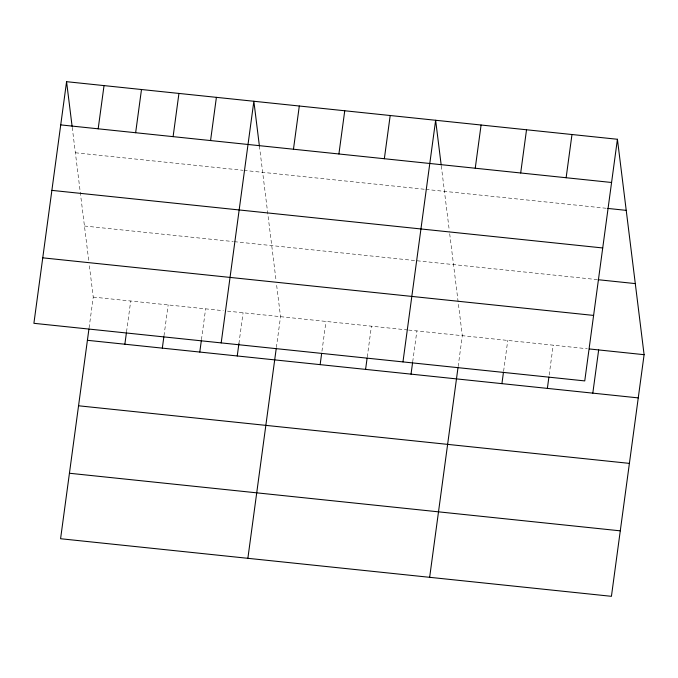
<?xml version="1.0" encoding="UTF-8"?>
<svg xmlns="http://www.w3.org/2000/svg" width="678" height="678" viewBox="0 0 678 678"><rect width="100%" height="100%" fill="white"/><g stroke="black" fill="none" stroke-linecap="round" stroke-linejoin="round"><path stroke-width="0.51" stroke-dasharray="3.39 2.54" d="M89.081 327.957L93.25 297.091L89.225 264.598M126.532 331.881L130.71 301.015M163.991 335.796L168.169 304.93M201.451 339.712L205.62 308.846M238.91 343.627L243.08 312.761M276.37 347.543L280.539 316.677L276.514 284.175M321.948 351.263L325.982 321.423M367.256 357.043L371.425 326.177M412.699 361.798L416.877 330.932M458.15 366.544L462.32 335.678L449.37 231.113M503.593 371.298L507.763 340.432M549.172 375.019L553.206 345.178M75.377 152.77L242.894 170.28M243.936 170.39L424.818 189.298M425.852 189.408L606.598 208.307M84.445 226.011L233.24 241.563M234.274 241.673L597.081 279.599M93.25 297.091L223.316 310.694M227.477 311.126L407.58 329.957M408.614 330.067L587.292 348.746M441.302 165.966L449.243 230.062M259.394 145.948L276.014 280.116M72.232 127.379L88.725 260.538"/><path stroke-width="1.02" d="M66.571 81.682L33.9 323.313L584.75 380.909L617.421 139.27L66.571 81.682L72.105 126.362M98.183 128.812L104.031 85.597M88.937 328.991L60.579 538.73L611.429 596.318L644.1 354.687L617.421 139.27M135.642 132.727L141.49 89.513M124.862 344.221L126.396 332.906M173.102 136.642L178.941 93.428M162.322 348.136L163.856 336.822M210.561 140.558L216.401 97.344M199.781 352.051L201.315 340.737M221.189 342.899L253.86 101.259L259.394 145.948M237.241 355.975L238.91 343.627M293.464 149.228L299.303 106.014M247.868 558.308L276.226 348.568M338.907 153.974L344.746 110.76M320.143 364.637L321.669 353.323M384.35 158.728L390.197 115.514M365.586 369.391L367.12 358.069M402.969 361.899L435.64 120.269L441.175 164.949M411.029 374.137L412.563 362.823M475.244 168.229L481.083 125.015M429.649 577.317L458.006 367.578M520.687 172.983L526.526 129.769M501.923 383.646L503.449 372.324M566.13 177.729L571.978 134.515M547.366 388.392L548.9 377.078M592.809 393.147L598.657 349.933M60.732 124.896L611.581 182.484M607.632 208.409L626.226 210.358M51.875 190.374L602.725 247.962M598.115 279.709L635.294 283.599M42.756 257.835L593.606 315.423M589.36 348.958L644.1 354.687M87.411 340.305L638.261 397.893M78.555 405.783L629.404 463.379M69.436 473.252L620.285 530.84"/></g></svg>
